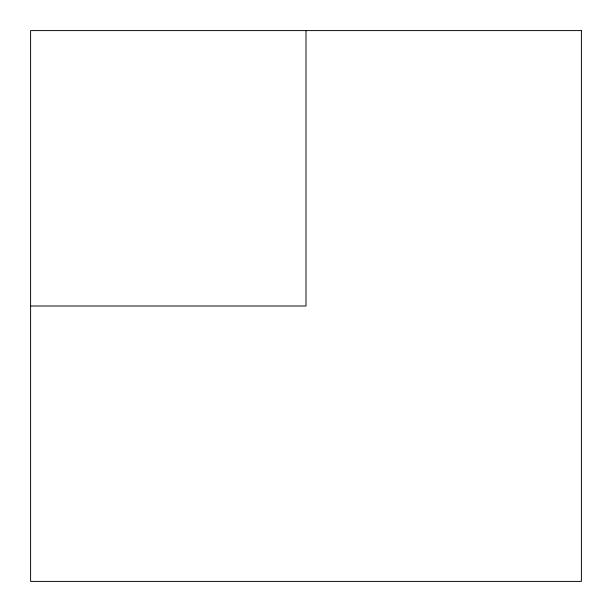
<?xml version="1.0" encoding="UTF-8"?>
<svg xmlns="http://www.w3.org/2000/svg" width="612" height="612" viewBox="0 0 612 612"><rect width="100%" height="100%" fill="white"/><g stroke="black" fill="none" stroke-linecap="round" stroke-linejoin="round"><path stroke-width="0.92" d="M30.6 306L306 306L306 30.6M581.4 30.6L30.6 30.6L30.6 581.4L581.4 581.4L581.4 30.6"/></g></svg>
